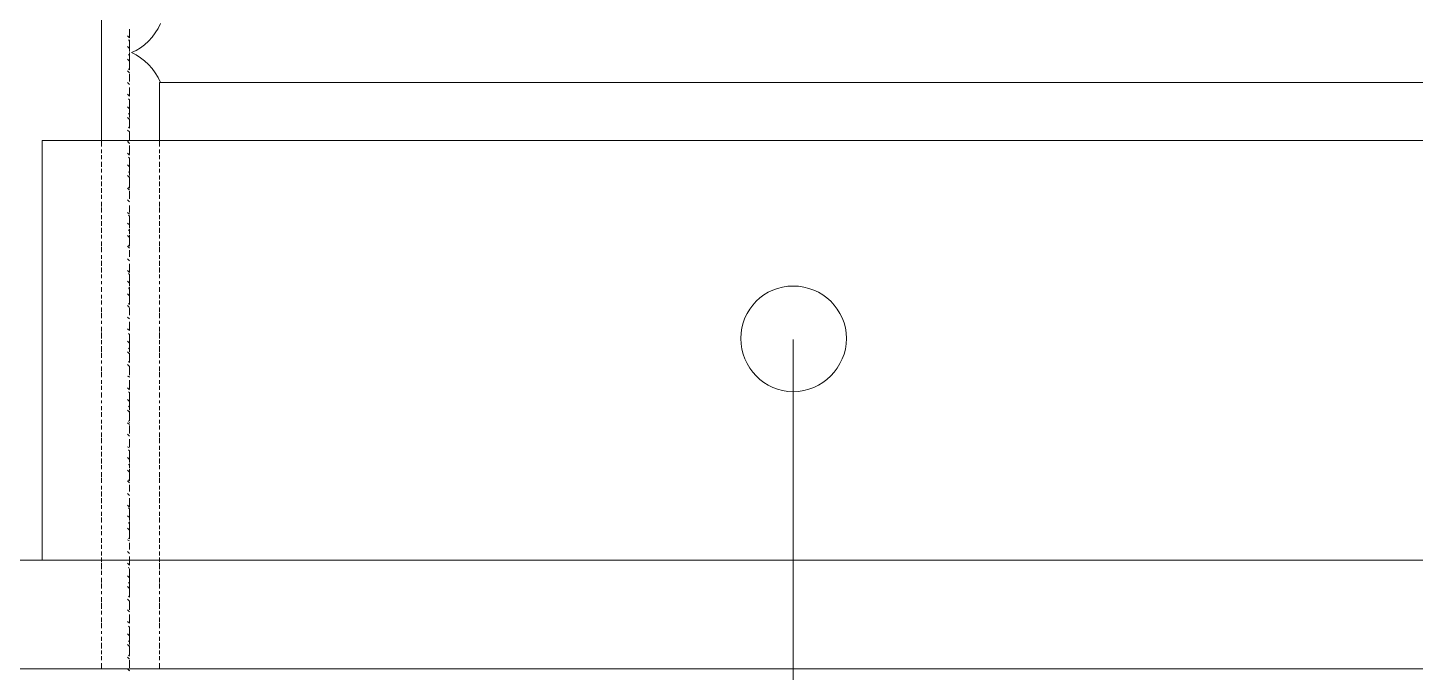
# Model space of a CAD drawing. Header units: millimetres. Extents: x 2928 to 3112, y 1220 to 1280.
# Drawn here: x 3058.15 to 3060.518, y 1263.048 to 1264.148 of the extents above; entities that cross this region are included whole.
import ezdxf

# ---------------------------------------------------------------- set-up
doc = ezdxf.new("R2010")
doc.units = ezdxf.units.MM

msp = doc.modelspace()

# ---------------------------------------------------------------- linework, layer by layer
at = {"color": 7, "linetype": 'Continuous', "lineweight": 5, "true_color": 0x000007}
for points in [[(3058.27562, 1263.95519), (3058.27562, 1268.05543), (3058.27562, 1268.05543)], [(3062.57433, 1264.05443), (3058.37486, 1264.05443), (3058.37486, 1264.05443)], [(3058.37486, 1263.95519), (3058.37486, 1264.05443), (3058.37486, 1264.05443)]]:
    msp.add_lwpolyline(points, dxfattribs=at)
at = {"color": 7, "linetype": 'Continuous', "lineweight": 20, "true_color": 0x000007}
for points in [[(3058.32358, 1264.1454), (3058.32358, 1264.13548), (3058.32358, 1264.13548)], [(3058.32358, 1264.13052), (3058.32027, 1264.13382), (3058.32027, 1264.13382)], [(3058.32358, 1264.11232), (3058.32027, 1264.11563), (3058.32027, 1264.11563)], [(3058.32358, 1264.12721), (3058.32358, 1264.11563), (3058.32358, 1264.11563)], [(3058.32358, 1264.09082), (3058.32027, 1264.09413), (3058.32027, 1264.09413)], [(3058.32358, 1264.10571), (3058.32358, 1264.09413), (3058.32358, 1264.09413)], [(3058.32358, 1264.07097), (3058.32027, 1264.07428), (3058.32027, 1264.07428)], [(3058.32358, 1264.08586), (3058.32358, 1264.07593), (3058.32358, 1264.07593)], [(3058.32358, 1264.06601), (3058.32358, 1264.05609), (3058.32358, 1264.05609)], [(3058.32358, 1264.05112), (3058.32027, 1264.05443), (3058.32027, 1264.05443)], [(3058.32358, 1264.04616), (3058.32358, 1264.03624), (3058.32358, 1264.03624)], [(3058.32358, 1264.03128), (3058.32027, 1264.03458), (3058.32027, 1264.03458)], [(3058.32358, 1264.02466), (3058.32358, 1264.01639), (3058.32358, 1264.01639)], [(3058.32358, 1264.00977), (3058.32027, 1264.01308), (3058.32027, 1264.01308)], [(3058.32358, 1263.99158), (3058.32027, 1263.99489), (3058.32027, 1263.99489)], [(3058.32358, 1264.00647), (3058.32358, 1263.99489), (3058.32358, 1263.99489)], [(3058.32358, 1263.97008), (3058.32027, 1263.97339), (3058.32027, 1263.97339)], [(3058.32358, 1263.98496), (3058.32358, 1263.97669), (3058.32358, 1263.97669)], [(3062.94813, 1263.95519), (3058.17472, 1263.95519), (3058.17472, 1263.23902)], [(3058.32358, 1263.95023), (3058.32027, 1263.95354), (3058.32027, 1263.95354)], [(3058.32358, 1263.96512), (3058.32358, 1263.95519), (3058.32358, 1263.95519)], [(3058.32358, 1263.93038), (3058.32027, 1263.93369), (3058.32027, 1263.93369)], [(3058.32358, 1263.94692), (3058.32358, 1263.93534), (3058.32358, 1263.93534)], [(3058.32358, 1263.92542), (3058.32358, 1263.9155), (3058.32358, 1263.9155)], [(3058.32358, 1263.91054), (3058.32027, 1263.91384), (3058.32027, 1263.91384)], [(3058.32358, 1263.90723), (3058.32358, 1263.89565), (3058.32358, 1263.89565)], [(3058.32358, 1263.89234), (3058.32027, 1263.89565), (3058.32027, 1263.89565)], [(3058.32358, 1263.88573), (3058.32358, 1263.87415), (3058.32358, 1263.87415)], [(3058.32358, 1263.87084), (3058.32027, 1263.87415), (3058.32027, 1263.87415)], [(3058.32358, 1263.85099), (3058.32027, 1263.8543), (3058.32027, 1263.8543)], [(3058.32358, 1263.86588), (3058.32358, 1263.85595), (3058.32358, 1263.85595)], [(3058.32358, 1263.82949), (3058.32027, 1263.8328), (3058.32027, 1263.8328)], [(3058.32358, 1263.84438), (3058.32358, 1263.83611), (3058.32358, 1263.83611)], [(3058.32358, 1263.8113), (3058.32027, 1263.8146), (3058.32027, 1263.8146)], [(3058.32358, 1263.82618), (3058.32358, 1263.81626), (3058.32358, 1263.81626)], [(3058.32358, 1263.78979), (3058.32027, 1263.7931), (3058.32027, 1263.7931)], [(3058.32358, 1263.80468), (3058.32358, 1263.79641), (3058.32358, 1263.79641)], [(3058.32358, 1263.78649), (3058.32358, 1263.77491), (3058.32358, 1263.77491)], [(3058.32358, 1263.7716), (3058.32027, 1263.77491), (3058.32027, 1263.77491)], [(3058.32358, 1263.76664), (3058.32358, 1263.75671), (3058.32358, 1263.75671)], [(3058.32358, 1263.7501), (3058.32027, 1263.75341), (3058.32027, 1263.75341)], [(3058.32358, 1263.74514), (3058.32358, 1263.73521), (3058.32358, 1263.73521)], [(3058.32358, 1263.73025), (3058.32027, 1263.73356), (3058.32027, 1263.73356)], [(3058.32358, 1263.71206), (3058.32027, 1263.71536), (3058.32027, 1263.71536)], [(3058.32358, 1263.72694), (3058.32358, 1263.71536), (3058.32358, 1263.71536)], [(3058.32358, 1263.69055), (3058.32027, 1263.69386), (3058.32027, 1263.69386)], [(3058.32358, 1263.70544), (3058.32358, 1263.69552), (3058.32358, 1263.69552)], [(3058.32358, 1263.67071), (3058.32027, 1263.67401), (3058.32027, 1263.67401)], [(3058.32358, 1263.68559), (3058.32358, 1263.67567), (3058.32358, 1263.67567)], [(3058.32358, 1263.66574), (3058.32358, 1263.65747), (3058.32358, 1263.65747)], [(3058.32358, 1263.65086), (3058.32027, 1263.65417), (3058.32027, 1263.65417)], [(3058.32358, 1263.6459), (3058.32358, 1263.63597), (3058.32358, 1263.63597)], [(3058.32358, 1263.63101), (3058.32027, 1263.63432), (3058.32027, 1263.63432)], [(3058.32358, 1263.6244), (3058.32358, 1263.61613), (3058.32358, 1263.61613)], [(3058.32358, 1263.60951), (3058.32027, 1263.61282), (3058.32027, 1263.61282)], [(3058.32358, 1263.59132), (3058.32027, 1263.59462), (3058.32027, 1263.59462)], [(3058.32358, 1263.6062), (3058.32358, 1263.59462), (3058.32358, 1263.59462)], [(3058.32358, 1263.56981), (3058.32027, 1263.57312), (3058.32027, 1263.57312)], [(3058.32358, 1263.5847), (3058.32358, 1263.57643), (3058.32358, 1263.57643)], [(3058.32358, 1263.55162), (3058.32027, 1263.55327), (3058.32027, 1263.55327)], [(3058.32358, 1263.56485), (3058.32358, 1263.55493), (3058.32358, 1263.55493)], [(3058.32358, 1263.54666), (3058.32358, 1263.53673), (3058.32358, 1263.53673)], [(3058.32358, 1263.53012), (3058.32027, 1263.53343), (3058.32027, 1263.53343)], [(3058.32358, 1263.52516), (3058.32358, 1263.51523), (3058.32358, 1263.51523)], [(3058.32358, 1263.51027), (3058.32027, 1263.51358), (3058.32027, 1263.51358)], [(3058.32358, 1263.50696), (3058.32358, 1263.49538), (3058.32358, 1263.49538)], [(3058.32358, 1263.49208), (3058.32027, 1263.49538), (3058.32027, 1263.49538)], [(3058.32358, 1263.47057), (3058.32027, 1263.47388), (3058.32027, 1263.47388)], [(3058.32358, 1263.48546), (3058.32358, 1263.47719), (3058.32358, 1263.47719)], [(3058.32358, 1263.45073), (3058.32027, 1263.45403), (3058.32027, 1263.45403)], [(3058.32358, 1263.46561), (3058.32358, 1263.45569), (3058.32358, 1263.45569)], [(3058.32358, 1263.43088), (3058.32027, 1263.43253), (3058.32027, 1263.43253)], [(3058.32358, 1263.44576), (3058.32358, 1263.43584), (3058.32358, 1263.43584)], [(3058.32358, 1263.41103), (3058.32027, 1263.41434), (3058.32027, 1263.41434)], [(3058.32358, 1263.42592), (3058.32358, 1263.41599), (3058.32358, 1263.41599)], [(3058.32358, 1263.40441), (3058.32358, 1263.39614), (3058.32358, 1263.39614)], [(3058.32358, 1263.38953), (3058.32027, 1263.39284), (3058.32027, 1263.39284)], [(3058.32358, 1263.38622), (3058.32358, 1263.37464), (3058.32358, 1263.37464)], [(3058.32358, 1263.37133), (3058.32027, 1263.37464), (3058.32027, 1263.37464)], [(3058.32358, 1263.36637), (3058.32358, 1263.35645), (3058.32358, 1263.35645)], [(3058.32358, 1263.34983), (3058.32027, 1263.35314), (3058.32027, 1263.35314)], [(3058.32358, 1263.32999), (3058.32027, 1263.33329), (3058.32027, 1263.33329)], [(3058.32358, 1263.34487), (3058.32358, 1263.33495), (3058.32358, 1263.33495)], [(3058.32358, 1263.31179), (3058.32027, 1263.3151), (3058.32027, 1263.3151)], [(3058.32358, 1263.32668), (3058.32358, 1263.3151), (3058.32358, 1263.3151)], [(3058.32358, 1263.29029), (3058.32027, 1263.2936), (3058.32027, 1263.2936)], [(3058.32358, 1263.30518), (3058.32358, 1263.29525), (3058.32358, 1263.29525)], [(3058.32358, 1263.28698), (3058.32358, 1263.2754), (3058.32358, 1263.2754)], [(3058.32358, 1263.2721), (3058.32027, 1263.27375), (3058.32027, 1263.27375)], [(3058.32358, 1263.26548), (3058.32358, 1263.25721), (3058.32358, 1263.25721)], [(3051.75559, 1263.23902), (3062.94813, 1263.23902), (3062.94813, 1263.23902)], [(3058.32358, 1263.25059), (3058.32027, 1263.2539), (3058.32027, 1263.2539)], [(3058.32358, 1263.24563), (3058.32358, 1263.23571), (3058.32358, 1263.23571)], [(3058.32358, 1263.23075), (3058.32027, 1263.23405), (3058.32027, 1263.23405)], [(3058.32358, 1263.22413), (3058.32358, 1263.21586), (3058.32358, 1263.21586)], [(3058.32358, 1263.20924), (3058.32027, 1263.21255), (3058.32027, 1263.21255)], [(3058.32358, 1263.19105), (3058.32027, 1263.19436), (3058.32027, 1263.19436)], [(3058.32358, 1263.20594), (3058.32358, 1263.19436), (3058.32358, 1263.19436)], [(3058.32358, 1263.16955), (3058.32027, 1263.17286), (3058.32027, 1263.17286)], [(3058.32358, 1263.18443), (3058.32358, 1263.17616), (3058.32358, 1263.17616)], [(3058.32358, 1263.16624), (3058.32358, 1263.15466), (3058.32358, 1263.15466)], [(3058.32358, 1263.15135), (3058.32027, 1263.15466), (3058.32027, 1263.15466)], [(3058.32358, 1263.14639), (3058.32358, 1263.13647), (3058.32358, 1263.13647)], [(3058.32358, 1263.13151), (3058.32027, 1263.13481), (3058.32027, 1263.13481)], [(3058.32358, 1263.12489), (3058.32358, 1263.11497), (3058.32358, 1263.11497)], [(3058.32358, 1263.11), (3058.32027, 1263.11331), (3058.32027, 1263.11331)], [(3058.32358, 1263.09181), (3058.32027, 1263.09512), (3058.32027, 1263.09512)], [(3058.32358, 1263.1067), (3058.32358, 1263.09512), (3058.32358, 1263.09512)], [(3058.32358, 1263.07031), (3058.32027, 1263.07362), (3058.32027, 1263.07362)], [(3058.32358, 1263.08519), (3058.32358, 1263.07692), (3058.32358, 1263.07692)], [(3062.94813, 1263.05377), (3051.75559, 1263.05377), (3051.75559, 1263.05377)], [(3058.32358, 1263.05046), (3058.32027, 1263.05377), (3058.32027, 1263.05377)], [(3058.32358, 1263.06535), (3058.32358, 1263.05542), (3058.32358, 1263.05542)]]:
    msp.add_lwpolyline(points, dxfattribs=at)
at = {"color": 252, "linetype": 'Continuous', "lineweight": 13, "true_color": 0x989898}
for points in [[(3058.32358, 1264.13052), (3058.32358, 1264.14375), (3058.32358, 1264.14375)], [(3058.32358, 1264.1239), (3058.32193, 1264.12721), (3058.32193, 1264.12721)], [(3058.32358, 1264.10736), (3058.32358, 1264.12059), (3058.32358, 1264.12059)], [(3058.32358, 1264.10074), (3058.32193, 1264.1024), (3058.32193, 1264.1024)], [(3058.32358, 1264.08255), (3058.32358, 1264.09413), (3058.32358, 1264.09413)], [(3058.32358, 1264.07593), (3058.32193, 1264.07759), (3058.32193, 1264.07759)], [(3058.32358, 1264.05609), (3058.32358, 1264.06932), (3058.32358, 1264.06932)], [(3058.32358, 1264.05112), (3058.32193, 1264.05278), (3058.32193, 1264.05278)], [(3058.32358, 1264.03128), (3058.32358, 1264.04451), (3058.32358, 1264.04451)], [(3058.32358, 1264.02466), (3058.32193, 1264.02631), (3058.32193, 1264.02631)], [(3058.32358, 1263.99985), (3058.32193, 1264.0015), (3058.32193, 1264.0015)], [(3058.32358, 1264.00647), (3058.32358, 1264.01804), (3058.32358, 1264.01804)], [(3058.32358, 1263.97669), (3058.32193, 1263.97835), (3058.32193, 1263.97835)], [(3058.32358, 1263.98331), (3058.32358, 1263.99323), (3058.32358, 1263.99323)], [(3058.27562, 1263.95519), (3058.27562, 1263.94527), (3058.27562, 1263.94527)], [(3058.32358, 1263.95023), (3058.32193, 1263.95354), (3058.32193, 1263.95354)], [(3058.32358, 1263.95685), (3058.32358, 1263.97008), (3058.32358, 1263.97008)], [(3058.37486, 1263.94527), (3058.37486, 1263.95519), (3058.37486, 1263.95519)], [(3058.27562, 1263.94031), (3058.27562, 1263.93369), (3058.27562, 1263.93369)], [(3058.27562, 1263.93038), (3058.27562, 1263.92377), (3058.27562, 1263.92377)], [(3058.32358, 1263.92542), (3058.32193, 1263.92707), (3058.32193, 1263.92707)], [(3058.32358, 1263.93204), (3058.32358, 1263.94527), (3058.32358, 1263.94527)], [(3058.37486, 1263.93369), (3058.37486, 1263.94031), (3058.37486, 1263.94031)], [(3058.37486, 1263.92377), (3058.37486, 1263.93038), (3058.37486, 1263.93038)], [(3058.27562, 1263.9188), (3058.27562, 1263.91054), (3058.27562, 1263.91054)], [(3058.27562, 1263.90723), (3058.27562, 1263.90061), (3058.27562, 1263.90061)], [(3058.32358, 1263.90061), (3058.32193, 1263.90227), (3058.32193, 1263.90227)], [(3058.32358, 1263.90723), (3058.32358, 1263.9188), (3058.32358, 1263.9188)], [(3058.37486, 1263.91054), (3058.37486, 1263.9188), (3058.37486, 1263.9188)], [(3058.37486, 1263.90061), (3058.37486, 1263.90723), (3058.37486, 1263.90723)], [(3058.27562, 1263.89565), (3058.27562, 1263.88903), (3058.27562, 1263.88903)], [(3058.27562, 1263.88573), (3058.27562, 1263.87746), (3058.27562, 1263.87746)], [(3058.32358, 1263.88076), (3058.32358, 1263.894), (3058.32358, 1263.894)], [(3058.37486, 1263.88903), (3058.37486, 1263.89565), (3058.37486, 1263.89565)], [(3058.37486, 1263.87746), (3058.37486, 1263.88573), (3058.37486, 1263.88573)], [(3058.27562, 1263.87415), (3058.27562, 1263.86588), (3058.27562, 1263.86588)], [(3058.27562, 1263.86257), (3058.27562, 1263.85595), (3058.27562, 1263.85595)], [(3058.32358, 1263.87415), (3058.32193, 1263.8758), (3058.32193, 1263.8758)], [(3058.32358, 1263.85099), (3058.32193, 1263.85265), (3058.32193, 1263.85265)], [(3058.32358, 1263.85761), (3058.32358, 1263.86919), (3058.32358, 1263.86919)], [(3058.37486, 1263.86588), (3058.37486, 1263.87415), (3058.37486, 1263.87415)], [(3058.37486, 1263.85595), (3058.37486, 1263.86257), (3058.37486, 1263.86257)], [(3058.27562, 1263.85099), (3058.27562, 1263.84272), (3058.27562, 1263.84272)], [(3058.27562, 1263.84107), (3058.27562, 1263.8328), (3058.27562, 1263.8328)], [(3058.32358, 1263.8328), (3058.32358, 1263.84438), (3058.32358, 1263.84438)], [(3058.37486, 1263.84272), (3058.37486, 1263.85099), (3058.37486, 1263.85099)], [(3058.37486, 1263.8328), (3058.37486, 1263.84107), (3058.37486, 1263.84107)], [(3058.27562, 1263.82784), (3058.27562, 1263.82122), (3058.27562, 1263.82122)], [(3058.27562, 1263.81791), (3058.27562, 1263.80964), (3058.27562, 1263.80964)], [(3058.27562, 1263.80633), (3058.27562, 1263.79806), (3058.27562, 1263.79806)], [(3058.32358, 1263.82618), (3058.32193, 1263.82784), (3058.32193, 1263.82784)], [(3058.32358, 1263.80633), (3058.32358, 1263.81957), (3058.32358, 1263.81957)], [(3058.37486, 1263.82122), (3058.37486, 1263.82784), (3058.37486, 1263.82784)], [(3058.37486, 1263.80964), (3058.37486, 1263.81791), (3058.37486, 1263.81791)], [(3058.37486, 1263.79806), (3058.37486, 1263.80633), (3058.37486, 1263.80633)], [(3058.27562, 1263.79476), (3058.27562, 1263.78814), (3058.27562, 1263.78814)], [(3058.27562, 1263.78318), (3058.27562, 1263.77491), (3058.27562, 1263.77491)], [(3058.32358, 1263.80137), (3058.32193, 1263.80303), (3058.32193, 1263.80303)], [(3058.32358, 1263.78152), (3058.32358, 1263.79476), (3058.32358, 1263.79476)], [(3058.37486, 1263.78814), (3058.37486, 1263.79476), (3058.37486, 1263.79476)], [(3058.37486, 1263.77491), (3058.37486, 1263.78318), (3058.37486, 1263.78318)], [(3058.27562, 1263.77325), (3058.27562, 1263.76498), (3058.27562, 1263.76498)], [(3058.27562, 1263.76002), (3058.27562, 1263.75341), (3058.27562, 1263.75341)], [(3058.32358, 1263.77491), (3058.32193, 1263.77656), (3058.32193, 1263.77656)], [(3058.32358, 1263.75671), (3058.32358, 1263.76829), (3058.32358, 1263.76829)], [(3058.37486, 1263.76498), (3058.37486, 1263.77325), (3058.37486, 1263.77325)], [(3058.37486, 1263.75341), (3058.37486, 1263.76002), (3058.37486, 1263.76002)], [(3058.27562, 1263.7501), (3058.27562, 1263.74183), (3058.27562, 1263.74183)], [(3058.27562, 1263.73852), (3058.27562, 1263.73025), (3058.27562, 1263.73025)], [(3058.32358, 1263.7501), (3058.32193, 1263.75175), (3058.32193, 1263.75175)], [(3058.32358, 1263.73025), (3058.32358, 1263.74348), (3058.32358, 1263.74348)], [(3058.37486, 1263.74183), (3058.37486, 1263.7501), (3058.37486, 1263.7501)], [(3058.37486, 1263.73025), (3058.37486, 1263.73852), (3058.37486, 1263.73852)], [(3058.27562, 1263.72694), (3058.27562, 1263.72033), (3058.27562, 1263.72033)], [(3058.27562, 1263.71536), (3058.27562, 1263.7104), (3058.27562, 1263.7104)], [(3058.32358, 1263.72694), (3058.32193, 1263.7286), (3058.32193, 1263.7286)], [(3058.32358, 1263.70709), (3058.32358, 1263.72033), (3058.32358, 1263.72033)], [(3058.37486, 1263.72033), (3058.37486, 1263.72694), (3058.37486, 1263.72694)], [(3058.37486, 1263.7104), (3058.37486, 1263.71536), (3058.37486, 1263.71536)], [(3058.27562, 1263.70544), (3058.27562, 1263.69717), (3058.27562, 1263.69717)], [(3058.27562, 1263.69221), (3058.27562, 1263.68559), (3058.27562, 1263.68559)], [(3058.32358, 1263.70048), (3058.32193, 1263.70379), (3058.32193, 1263.70379)], [(3058.32358, 1263.68228), (3058.32358, 1263.69552), (3058.32358, 1263.69552)], [(3058.37486, 1263.69717), (3058.37486, 1263.70544), (3058.37486, 1263.70544)], [(3058.37486, 1263.68559), (3058.37486, 1263.69221), (3058.37486, 1263.69221)], [(3058.27562, 1263.68228), (3058.27562, 1263.67567), (3058.27562, 1263.67567)], [(3058.27562, 1263.67071), (3058.27562, 1263.66244), (3058.27562, 1263.66244)], [(3058.32358, 1263.67567), (3058.32193, 1263.67732), (3058.32193, 1263.67732)], [(3058.32358, 1263.65747), (3058.32358, 1263.66905), (3058.32358, 1263.66905)], [(3058.37486, 1263.67567), (3058.37486, 1263.68228), (3058.37486, 1263.68228)], [(3058.37486, 1263.66244), (3058.37486, 1263.67071), (3058.37486, 1263.67071)], [(3058.27562, 1263.66078), (3058.27562, 1263.65251), (3058.27562, 1263.65251)], [(3058.27562, 1263.64755), (3058.27562, 1263.64259), (3058.27562, 1263.64259)], [(3058.32358, 1263.65086), (3058.32193, 1263.65251), (3058.32193, 1263.65251)], [(3058.32358, 1263.63101), (3058.32358, 1263.64424), (3058.32358, 1263.64424)], [(3058.37486, 1263.65251), (3058.37486, 1263.66078), (3058.37486, 1263.66078)], [(3058.37486, 1263.64259), (3058.37486, 1263.64755), (3058.37486, 1263.64755)], [(3058.27562, 1263.63763), (3058.27562, 1263.62936), (3058.27562, 1263.62936)], [(3058.27562, 1263.6277), (3058.27562, 1263.61778), (3058.27562, 1263.61778)], [(3058.32358, 1263.6244), (3058.32193, 1263.62605), (3058.32193, 1263.62605)], [(3058.32358, 1263.6062), (3058.32358, 1263.61778), (3058.32358, 1263.61778)], [(3058.37486, 1263.62936), (3058.37486, 1263.63763), (3058.37486, 1263.63763)], [(3058.37486, 1263.61778), (3058.37486, 1263.6277), (3058.37486, 1263.6277)], [(3058.27562, 1263.61447), (3058.27562, 1263.60786), (3058.27562, 1263.60786)], [(3058.27562, 1263.60455), (3058.27562, 1263.59462), (3058.27562, 1263.59462)], [(3058.27562, 1263.59297), (3058.27562, 1263.5847), (3058.27562, 1263.5847)], [(3058.32358, 1263.59959), (3058.32193, 1263.60124), (3058.32193, 1263.60124)], [(3058.32358, 1263.58305), (3058.32358, 1263.59297), (3058.32358, 1263.59297)], [(3058.37486, 1263.60786), (3058.37486, 1263.61447), (3058.37486, 1263.61447)], [(3058.37486, 1263.59462), (3058.37486, 1263.60455), (3058.37486, 1263.60455)], [(3058.37486, 1263.5847), (3058.37486, 1263.59297), (3058.37486, 1263.59297)], [(3058.27562, 1263.57974), (3058.27562, 1263.57478), (3058.27562, 1263.57478)], [(3058.27562, 1263.56981), (3058.27562, 1263.56154), (3058.27562, 1263.56154)], [(3058.32358, 1263.57643), (3058.32193, 1263.57808), (3058.32193, 1263.57808)], [(3058.32358, 1263.55658), (3058.32358, 1263.56981), (3058.32358, 1263.56981)], [(3058.37486, 1263.57478), (3058.37486, 1263.57974), (3058.37486, 1263.57974)], [(3058.37486, 1263.56154), (3058.37486, 1263.56981), (3058.37486, 1263.56981)], [(3058.27562, 1263.55989), (3058.27562, 1263.55162), (3058.27562, 1263.55162)], [(3058.27562, 1263.54666), (3058.27562, 1263.54004), (3058.27562, 1263.54004)], [(3058.32358, 1263.55162), (3058.32193, 1263.55327), (3058.32193, 1263.55327)], [(3058.32358, 1263.53177), (3058.32358, 1263.545), (3058.32358, 1263.545)], [(3058.37486, 1263.55162), (3058.37486, 1263.55989), (3058.37486, 1263.55989)], [(3058.37486, 1263.54004), (3058.37486, 1263.54666), (3058.37486, 1263.54666)], [(3058.27562, 1263.53673), (3058.27562, 1263.53012), (3058.27562, 1263.53012)], [(3058.27562, 1263.52516), (3058.27562, 1263.51689), (3058.27562, 1263.51689)], [(3058.32358, 1263.52516), (3058.32193, 1263.52681), (3058.32193, 1263.52681)], [(3058.37486, 1263.53012), (3058.37486, 1263.53673), (3058.37486, 1263.53673)], [(3058.37486, 1263.51689), (3058.37486, 1263.52516), (3058.37486, 1263.52516)], [(3058.27562, 1263.51192), (3058.27562, 1263.50696), (3058.27562, 1263.50696)], [(3058.27562, 1263.502), (3058.27562, 1263.49538), (3058.27562, 1263.49538)], [(3058.32358, 1263.50035), (3058.32193, 1263.502), (3058.32193, 1263.502)], [(3058.32358, 1263.50696), (3058.32358, 1263.51854), (3058.32358, 1263.51854)], [(3058.37486, 1263.50696), (3058.37486, 1263.51192), (3058.37486, 1263.51192)], [(3058.37486, 1263.49538), (3058.37486, 1263.502), (3058.37486, 1263.502)], [(3058.27562, 1263.49208), (3058.27562, 1263.48381), (3058.27562, 1263.48381)], [(3058.27562, 1263.47884), (3058.27562, 1263.47223), (3058.27562, 1263.47223)], [(3058.32358, 1263.47388), (3058.32193, 1263.47719), (3058.32193, 1263.47719)], [(3058.32358, 1263.4805), (3058.32358, 1263.49373), (3058.32358, 1263.49373)], [(3058.37486, 1263.48381), (3058.37486, 1263.49208), (3058.37486, 1263.49208)], [(3058.37486, 1263.47223), (3058.37486, 1263.47884), (3058.37486, 1263.47884)], [(3058.27562, 1263.46892), (3058.27562, 1263.4623), (3058.27562, 1263.4623)], [(3058.27562, 1263.45734), (3058.27562, 1263.44907), (3058.27562, 1263.44907)], [(3058.32358, 1263.45073), (3058.32193, 1263.45238), (3058.32193, 1263.45238)], [(3058.32358, 1263.45734), (3058.32358, 1263.46892), (3058.32358, 1263.46892)], [(3058.37486, 1263.4623), (3058.37486, 1263.46892), (3058.37486, 1263.46892)], [(3058.37486, 1263.44907), (3058.37486, 1263.45734), (3058.37486, 1263.45734)], [(3058.27562, 1263.44742), (3058.27562, 1263.43915), (3058.27562, 1263.43915)], [(3058.27562, 1263.43419), (3058.27562, 1263.42757), (3058.27562, 1263.42757)], [(3058.32358, 1263.42592), (3058.32193, 1263.42757), (3058.32193, 1263.42757)], [(3058.32358, 1263.43253), (3058.32358, 1263.44576), (3058.32358, 1263.44576)], [(3058.37486, 1263.43915), (3058.37486, 1263.44742), (3058.37486, 1263.44742)], [(3058.37486, 1263.42757), (3058.37486, 1263.43419), (3058.37486, 1263.43419)], [(3058.27562, 1263.42426), (3058.27562, 1263.41599), (3058.27562, 1263.41599)], [(3058.27562, 1263.41268), (3058.27562, 1263.40441), (3058.27562, 1263.40441)], [(3058.32358, 1263.40111), (3058.32193, 1263.40276), (3058.32193, 1263.40276)], [(3058.32358, 1263.40607), (3058.32358, 1263.4193), (3058.32358, 1263.4193)], [(3058.37486, 1263.41599), (3058.37486, 1263.42426), (3058.37486, 1263.42426)], [(3058.37486, 1263.40441), (3058.37486, 1263.41268), (3058.37486, 1263.41268)], [(3058.27562, 1263.40111), (3058.27562, 1263.39449), (3058.27562, 1263.39449)], [(3058.27562, 1263.38953), (3058.27562, 1263.38126), (3058.27562, 1263.38126)], [(3058.27562, 1263.3796), (3058.27562, 1263.37133), (3058.27562, 1263.37133)], [(3058.32358, 1263.38126), (3058.32358, 1263.39449), (3058.32358, 1263.39449)], [(3058.37486, 1263.39449), (3058.37486, 1263.40111), (3058.37486, 1263.40111)], [(3058.37486, 1263.38126), (3058.37486, 1263.38953), (3058.37486, 1263.38953)], [(3058.37486, 1263.37133), (3058.37486, 1263.3796), (3058.37486, 1263.3796)], [(3058.27562, 1263.36637), (3058.27562, 1263.35976), (3058.27562, 1263.35976)], [(3058.27562, 1263.35645), (3058.27562, 1263.34818), (3058.27562, 1263.34818)], [(3058.32358, 1263.37464), (3058.32193, 1263.3763), (3058.32193, 1263.3763)], [(3058.32358, 1263.35645), (3058.32358, 1263.36803), (3058.32358, 1263.36803)], [(3058.37486, 1263.35976), (3058.37486, 1263.36637), (3058.37486, 1263.36637)], [(3058.37486, 1263.34818), (3058.37486, 1263.35645), (3058.37486, 1263.35645)], [(3058.27562, 1263.34487), (3058.27562, 1263.3366), (3058.27562, 1263.3366)], [(3058.27562, 1263.33329), (3058.27562, 1263.32668), (3058.27562, 1263.32668)], [(3058.32358, 1263.34983), (3058.32193, 1263.35149), (3058.32193, 1263.35149)], [(3058.32358, 1263.32999), (3058.32358, 1263.34322), (3058.32358, 1263.34322)], [(3058.37486, 1263.3366), (3058.37486, 1263.34487), (3058.37486, 1263.34487)], [(3058.37486, 1263.32668), (3058.37486, 1263.33329), (3058.37486, 1263.33329)], [(3058.27562, 1263.32172), (3058.27562, 1263.3151), (3058.27562, 1263.3151)], [(3058.27562, 1263.31179), (3058.27562, 1263.30352), (3058.27562, 1263.30352)], [(3058.32358, 1263.32668), (3058.32193, 1263.32833), (3058.32193, 1263.32833)], [(3058.32358, 1263.30683), (3058.32358, 1263.32006), (3058.32358, 1263.32006)], [(3058.37486, 1263.3151), (3058.37486, 1263.32172), (3058.37486, 1263.32172)], [(3058.37486, 1263.30352), (3058.37486, 1263.31179), (3058.37486, 1263.31179)], [(3058.27562, 1263.29856), (3058.27562, 1263.29194), (3058.27562, 1263.29194)], [(3058.27562, 1263.28864), (3058.27562, 1263.28202), (3058.27562, 1263.28202)], [(3058.32358, 1263.30021), (3058.32193, 1263.30352), (3058.32193, 1263.30352)], [(3058.32358, 1263.28202), (3058.32358, 1263.29525), (3058.32358, 1263.29525)], [(3058.37486, 1263.29194), (3058.37486, 1263.29856), (3058.37486, 1263.29856)], [(3058.37486, 1263.28202), (3058.37486, 1263.28864), (3058.37486, 1263.28864)], [(3058.27562, 1263.27706), (3058.27562, 1263.26879), (3058.27562, 1263.26879)], [(3058.27562, 1263.26548), (3058.27562, 1263.25886), (3058.27562, 1263.25886)], [(3058.32358, 1263.2754), (3058.32193, 1263.27706), (3058.32193, 1263.27706)], [(3058.32358, 1263.25721), (3058.32358, 1263.26879), (3058.32358, 1263.26879)], [(3058.37486, 1263.26879), (3058.37486, 1263.27706), (3058.37486, 1263.27706)], [(3058.37486, 1263.25886), (3058.37486, 1263.26548), (3058.37486, 1263.26548)], [(3058.27562, 1263.2539), (3058.27562, 1263.24729), (3058.27562, 1263.24729)], [(3058.27562, 1263.24398), (3058.27562, 1263.23571), (3058.27562, 1263.23571)], [(3058.32358, 1263.25059), (3058.32193, 1263.25225), (3058.32193, 1263.25225)], [(3058.32358, 1263.23075), (3058.32358, 1263.24398), (3058.32358, 1263.24398)], [(3058.37486, 1263.24729), (3058.37486, 1263.2539), (3058.37486, 1263.2539)], [(3058.37486, 1263.23571), (3058.37486, 1263.24398), (3058.37486, 1263.24398)], [(3058.27562, 1263.23405), (3058.27562, 1263.22413), (3058.27562, 1263.22413)], [(3058.27562, 1263.22082), (3058.27562, 1263.21421), (3058.27562, 1263.21421)], [(3058.32358, 1263.22413), (3058.32193, 1263.22744), (3058.32193, 1263.22744)], [(3058.32358, 1263.20594), (3058.32358, 1263.21917), (3058.32358, 1263.21917)], [(3058.37486, 1263.22413), (3058.37486, 1263.23405), (3058.37486, 1263.23405)], [(3058.37486, 1263.21421), (3058.37486, 1263.22082), (3058.37486, 1263.22082)], [(3058.27562, 1263.20924), (3058.27562, 1263.20097), (3058.27562, 1263.20097)], [(3058.27562, 1263.19932), (3058.27562, 1263.19105), (3058.27562, 1263.19105)], [(3058.32358, 1263.19932), (3058.32193, 1263.20097), (3058.32193, 1263.20097)], [(3058.32358, 1263.18278), (3058.32358, 1263.19436), (3058.32358, 1263.19436)], [(3058.37486, 1263.20097), (3058.37486, 1263.20924), (3058.37486, 1263.20924)], [(3058.37486, 1263.19105), (3058.37486, 1263.19932), (3058.37486, 1263.19932)], [(3058.27562, 1263.18609), (3058.27562, 1263.18113), (3058.27562, 1263.18113)], [(3058.27562, 1263.17616), (3058.27562, 1263.16789), (3058.27562, 1263.16789)], [(3058.27562, 1263.16624), (3058.27562, 1263.15632), (3058.27562, 1263.15632)], [(3058.32358, 1263.17616), (3058.32193, 1263.17782), (3058.32193, 1263.17782)], [(3058.32358, 1263.15632), (3058.32358, 1263.16955), (3058.32358, 1263.16955)], [(3058.37486, 1263.18113), (3058.37486, 1263.18609), (3058.37486, 1263.18609)], [(3058.37486, 1263.16789), (3058.37486, 1263.17616), (3058.37486, 1263.17616)], [(3058.37486, 1263.15632), (3058.37486, 1263.16624), (3058.37486, 1263.16624)], [(3058.27562, 1263.15301), (3058.27562, 1263.14639), (3058.27562, 1263.14639)], [(3058.32358, 1263.15135), (3058.32193, 1263.15301), (3058.32193, 1263.15301)], [(3058.32358, 1263.13151), (3058.32358, 1263.14474), (3058.32358, 1263.14474)], [(3058.37486, 1263.14639), (3058.37486, 1263.15301), (3058.37486, 1263.15301)], [(3058.27562, 1263.14143), (3058.27562, 1263.13316), (3058.27562, 1263.13316)], [(3058.27562, 1263.13151), (3058.27562, 1263.12324), (3058.27562, 1263.12324)], [(3058.27562, 1263.11827), (3058.27562, 1263.11331), (3058.27562, 1263.11331)], [(3058.32358, 1263.12489), (3058.32193, 1263.12654), (3058.32193, 1263.12654)], [(3058.32358, 1263.1067), (3058.32358, 1263.11827), (3058.32358, 1263.11827)], [(3058.37486, 1263.13316), (3058.37486, 1263.14143), (3058.37486, 1263.14143)], [(3058.37486, 1263.12324), (3058.37486, 1263.13151), (3058.37486, 1263.13151)], [(3058.37486, 1263.11331), (3058.37486, 1263.11827), (3058.37486, 1263.11827)], [(3058.27562, 1263.10835), (3058.27562, 1263.10173), (3058.27562, 1263.10173)], [(3058.27562, 1263.09843), (3058.27562, 1263.0885), (3058.27562, 1263.0885)], [(3058.32358, 1263.10008), (3058.32193, 1263.10173), (3058.32193, 1263.10173)], [(3058.37486, 1263.10173), (3058.37486, 1263.10835), (3058.37486, 1263.10835)], [(3058.37486, 1263.0885), (3058.37486, 1263.09843), (3058.37486, 1263.09843)], [(3058.27562, 1263.08519), (3058.27562, 1263.07858), (3058.27562, 1263.07858)], [(3058.27562, 1263.07527), (3058.27562, 1263.06865), (3058.27562, 1263.06865)], [(3058.32358, 1263.07527), (3058.32193, 1263.07692), (3058.32193, 1263.07692)], [(3058.32358, 1263.08023), (3058.32358, 1263.09346), (3058.32358, 1263.09346)], [(3058.37486, 1263.07858), (3058.37486, 1263.08519), (3058.37486, 1263.08519)], [(3058.37486, 1263.06865), (3058.37486, 1263.07527), (3058.37486, 1263.07527)], [(3058.27562, 1263.06369), (3058.27562, 1263.05377), (3058.28389, 1263.05377)], [(3058.28719, 1263.05377), (3058.29381, 1263.05377), (3058.29381, 1263.05377)], [(3058.29877, 1263.05377), (3058.30704, 1263.05377), (3058.30704, 1263.05377)], [(3058.3087, 1263.05377), (3058.31697, 1263.05377), (3058.31697, 1263.05377)], [(3058.32193, 1263.05377), (3058.32854, 1263.05377), (3058.32854, 1263.05377)], [(3058.32358, 1263.05046), (3058.32193, 1263.05377), (3058.32193, 1263.05377)], [(3058.32358, 1263.05708), (3058.32358, 1263.06865), (3058.32358, 1263.06865)], [(3058.33185, 1263.05377), (3058.34012, 1263.05377), (3058.34012, 1263.05377)], [(3058.34343, 1263.05377), (3058.3517, 1263.05377), (3058.3517, 1263.05377)], [(3058.35501, 1263.05377), (3058.36162, 1263.05377), (3058.36162, 1263.05377)], [(3058.36659, 1263.05377), (3058.37486, 1263.05377), (3058.37486, 1263.06369)]]:
    msp.add_lwpolyline(points, dxfattribs=at)
at = {"color": 253, "linetype": 'Continuous', "lineweight": 5, "true_color": 0x9a9a9a}
msp.add_lwpolyline([(3059.45656, 1263.61613), (3059.45656, 1262.49803), (3060.00238, 1262.49803)], dxfattribs=at)
at = {"color": 7, "linetype": 'Continuous', "lineweight": 5, "true_color": 0x000007}
for points in [[(3058.32689, 1264.10571), (3058.34839, 1264.11398), (3058.36659, 1264.13217), (3058.37651, 1264.15533)], [(3058.37651, 1264.05443), (3058.36659, 1264.07759), (3058.34839, 1264.09578), (3058.32689, 1264.10571)]]:
    msp.add_open_spline(points, degree=3, dxfattribs=at)
at = {"color": 253, "linetype": 'Continuous', "lineweight": 5, "true_color": 0x9a9a9a}
msp.add_open_spline([(3059.45656, 1263.70709), (3059.40694, 1263.70709), (3059.36725, 1263.6674), (3059.36725, 1263.61778), (3059.36725, 1263.61778), (3059.36725, 1263.56816), (3059.40694, 1263.52681), (3059.45656, 1263.52681), (3059.45656, 1263.52681), (3059.50618, 1263.52681), (3059.54753, 1263.56816), (3059.54753, 1263.61778), (3059.54753, 1263.61778), (3059.54753, 1263.6674), (3059.50618, 1263.70709), (3059.45656, 1263.70709)], degree=3, knots=[0, 0, 0, 0, 0.0625, 0.0625, 0.0625, 0.062501, 0.125, 0.125, 0.125, 0.125001, 0.1875, 0.1875, 0.1875, 0.187501, 1, 1, 1, 1], dxfattribs=at)

doc.saveas('drawing.dxf')
